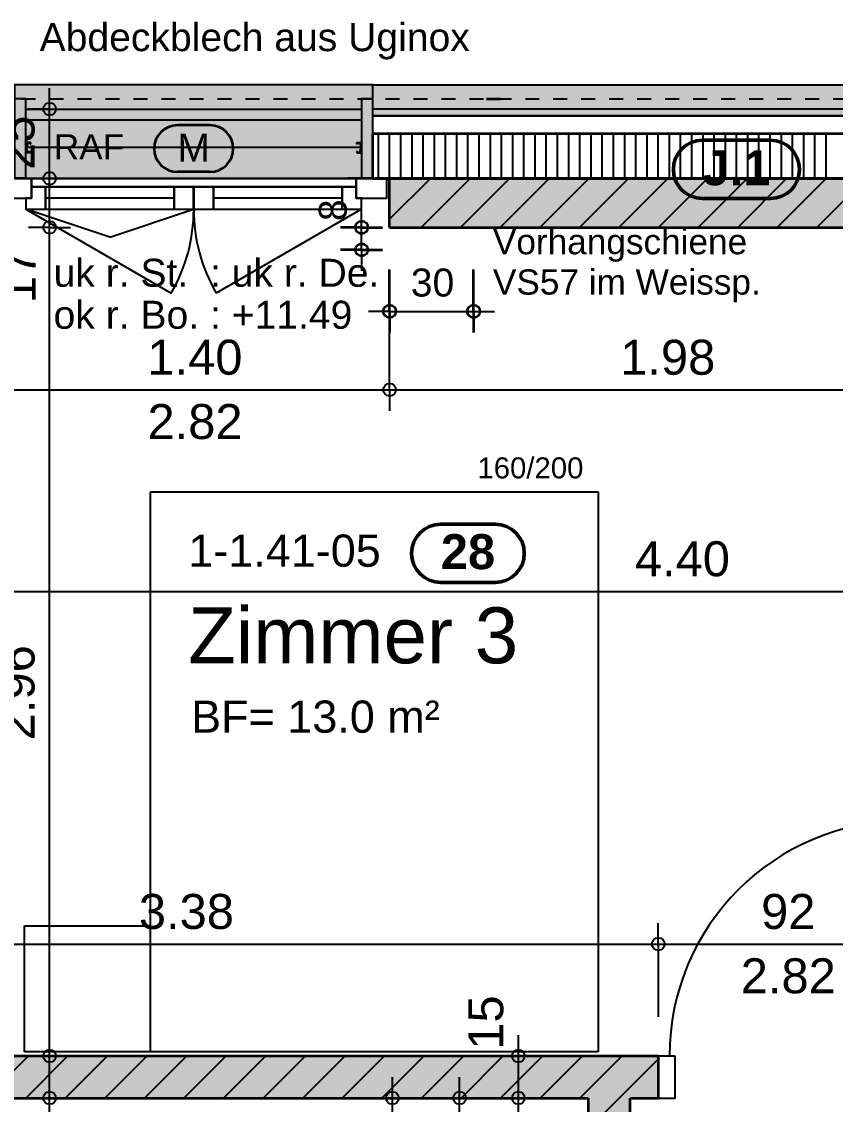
# Model space of a CAD drawing. Header units: centimetres. Extents: x 0.3 to 84.3, y 0.3 to 59.7.
# Drawn here: x 34.22 to 40.04, y 40.55 to 48.28 of the extents above; entities that cross this region are included whole.
import ezdxf

# ---------------------------------------------------------------- set-up
doc = ezdxf.new("R2010")
doc.units = ezdxf.units.CM
for name, pattern in [('AUSGEZOGEN', [0]), ('LINIE_17', [0.05, 0, -0.05]), ('PHANTOM', [63.5, 31.75, -6.35, 6.35, -6.35, 6.35, -6.35]), ('PUNKT', [6.35, 0, -6.35]), ('VERDECKT', [9.525, 6.35, -3.175])]:
    doc.linetypes.add(name, pattern=pattern)
for name, color, linetype, lineweight in [('Allgemein', 7, 'AUSGEZOGEN', 35), ('Daemmung', 7, 'AUSGEZOGEN', 35), ('Fenster', 7, 'AUSGEZOGEN', 35), ('Fuellflaeche tragende Wände MW', 7, 'AUSGEZOGEN', 25), ('Holz Fassadenverkleidung', 7, 'AUSGEZOGEN', 35), ('Holzgelaender', 7, 'AUSGEZOGEN', 50), ('Konstruktion oben', 7, 'VERDECKT', 25), ('Oeffnungsrichtung Fenster', 7, 'AUSGEZOGEN', 25), ('Raumbezeichnung', 7, 'AUSGEZOGEN', 35), ('Rolladen', 7, 'AUSGEZOGEN', 25), ('Spengler', 7, 'AUSGEZOGEN', 35), ('Text Koten', 7, 'AUSGEZOGEN', 50), ('Text Werkplan Ausfuehrung', 7, 'AUSGEZOGEN', 50), ('Tuerzarge', 7, 'AUSGEZOGEN', 25), ('Unterkonstruktion', 7, 'AUSGEZOGEN', 35), ('Vermassung Decke', 180, 'VERDECKT', 50), ('Vorhangbrett', 7, 'AUSGEZOGEN', 25), ('Wand Mauerwerk tragend', 7, 'AUSGEZOGEN', 35), ('Werkplan- Ausfuehrungsmasse', 7, 'AUSGEZOGEN', 25)]:
    doc.layers.add(name, color=color, linetype=linetype, lineweight=lineweight)
for name, color, linetype, lineweight, true_color in [('Elektro Text', 7, 'AUSGEZOGEN', 35, 0x656565), ('Moebel', 7, 'AUSGEZOGEN', 25, 0xababab), ('Sanitaer Vermassung', 7, 'AUSGEZOGEN', 35, 0x656565)]:
    doc.layers.add(name, color=color, linetype=linetype, lineweight=lineweight, true_color=true_color)
doc.styles.add('ARIAL', font='ARIAL.TTF')

msp = doc.modelspace()

# ---------------------------------------------------------------- hatches: boundary and pattern name
at = {"layer": 'Allgemein', "linetype": 'AUSGEZOGEN', "lineweight": 25}
for points in [[(34.17, 47.484), (34.17, 47.164), (34.25, 47.164), (34.25, 47.484), (34.25, 47.564), (34.25, 47.612), (34.25, 47.66), (34.25, 47.732), (34.17, 47.732), (34.17, 47.66), (34.17, 47.612), (34.17, 47.564)], [(36.65, 47.484), (36.65, 47.164), (36.73, 47.164), (36.73, 47.484), (36.73, 47.564), (36.73, 47.612), (36.73, 47.66), (36.73, 47.732), (36.65, 47.732), (36.65, 47.66), (36.65, 47.612), (36.65, 47.564)]]:
    msp.add_hatch(color=32, dxfattribs=at).paths.add_polyline_path(points)
h = msp.add_hatch(color=32, dxfattribs=at)
h.paths.add_polyline_path([(57.01, 47.612), (63.216, 47.612), (63.216, 47.66), (57.01, 47.66)])
h.paths.add_polyline_path([(36.73, 47.612), (41.45, 47.612), (41.45, 47.66), (36.73, 47.66)])
h.paths.add_polyline_path([(44.01, 47.612), (48.73, 47.612), (48.73, 47.66), (44.01, 47.66)])
h.paths.add_polyline_path([(51.29, 47.612), (54.45, 47.612), (54.45, 47.66), (51.29, 47.66)])
h.paths.add_polyline_path([(31.22, 47.612), (34.17, 47.612), (34.17, 47.66), (31.22, 47.66)])
at = {"layer": 'Fuellflaeche tragende Wände MW', "linetype": 'AUSGEZOGEN', "lineweight": 25}
h = msp.add_hatch(color=254, dxfattribs=at)
h.paths.add_polyline_path([(34.05, 47.164), (32.01, 47.164), (32.01, 46.814), (34.05, 46.814)])
h.paths.add_polyline_path([(51.41, 46.814), (54.33, 46.814), (54.33, 47.164), (51.41, 47.164)])
h.paths.add_polyline_path([(57.13, 47.164), (57.13, 46.814), (62.37, 46.814), (62.37, 47.164)])
h.paths.add_polyline_path([(44.13, 47.164), (44.13, 46.814), (48.61, 46.814), (48.61, 47.164)])
h.paths.add_polyline_path([(41.33, 46.814), (41.33, 47.164), (36.85, 47.164), (36.85, 46.814)])
for points in [[(32.01, 40.894), (32.01, 40.594), (38.77, 40.594), (38.77, 40.894)], [(38.27, 40.594), (38.27, 40.354), (38.57, 40.354), (38.57, 40.594)]]:
    msp.add_hatch(color=254, dxfattribs=at).paths.add_polyline_path(points)
at = {"layer": 'Holzgelaender', "linetype": 'AUSGEZOGEN', "lineweight": 25, "true_color": 0xf1f1f1}
msp.add_hatch(color=7, dxfattribs=at).paths.add_polyline_path([(34.25, 47.58), (36.65, 47.58), (36.65, 47.66), (34.25, 47.66)])
at = {"layer": 'Spengler', "linetype": 'AUSGEZOGEN', "lineweight": 25, "true_color": 0xfafafa}
for points in [[(34.17, 47.832), (34.17, 47.732), (34.25, 47.732), (34.25, 47.164), (36.65, 47.164), (36.65, 47.732), (36.73, 47.732), (36.73, 47.832)], [(36.73, 47.832), (36.73, 47.66), (41.45, 47.66), (41.45, 47.832)]]:
    msp.add_hatch(color=7, dxfattribs=at).paths.add_polyline_path(points)

# ---------------------------------------------------------------- linework, layer by layer
at = {"layer": 'Allgemein', "color": 7, "linetype": 'AUSGEZOGEN', "lineweight": 25}
for p, q in [((34.25, 47.732), (34.17, 47.732)), ((34.25, 47.66), (34.25, 47.732)), ((36.73, 47.732), (36.65, 47.732)), ((36.65, 47.732), (36.65, 47.66)), ((36.73, 47.66), (36.73, 47.732)), ((34.25, 47.612), (34.25, 47.66)), ((36.65, 47.66), (36.65, 47.612)), ((41.45, 47.66), (36.73, 47.66)), ((34.25, 47.564), (34.25, 47.612)), ((36.65, 47.612), (36.65, 47.564)), ((36.73, 47.564), (36.73, 47.612)), ((36.73, 47.612), (41.45, 47.612)), ((34.25, 47.484), (34.25, 47.564)), ((36.65, 47.564), (36.65, 47.484)), ((36.73, 47.484), (36.73, 47.564)), ((34.25, 47.164), (34.25, 47.484)), ((36.65, 47.484), (36.65, 47.164)), ((36.73, 47.164), (36.73, 47.484)), ((34.17, 47.164), (34.25, 47.164)), ((36.65, 47.164), (36.73, 47.164))]:
    msp.add_line(p, q, dxfattribs=at)
at = {"layer": 'Daemmung', "color": 7, "linetype": 'AUSGEZOGEN', "lineweight": 35}
for p, q in [((36.73, 47.164), (36.73, 47.484)), ((41.45, 47.484), (36.73, 47.484)), ((36.73, 47.164), (36.85, 47.164)), ((36.85, 47.164), (41.33, 47.164))]:
    msp.add_line(p, q, dxfattribs=at)
at = {"layer": 'Daemmung', "color": 7, "linetype": 'AUSGEZOGEN', "lineweight": 25}
for points in [[(36.77, 47.164), (36.77, 47.164), (36.77, 47.164), (36.77, 47.164), (36.77, 47.164), (36.77, 47.4354), (36.77, 47.4354), (36.77, 47.484), (36.77, 47.484)], [(36.85, 47.164), (36.85, 47.164), (36.85, 47.164), (36.85, 47.164), (36.85, 47.164), (36.85, 47.4339), (36.85, 47.4339), (36.85, 47.484), (36.85, 47.484)], [(36.85, 47.164), (36.85, 47.164), (36.85, 47.164), (36.85, 47.164), (36.85, 47.164), (36.85, 47.4339), (36.85, 47.4339), (36.85, 47.484), (36.85, 47.484)], [(36.93, 47.164), (36.93, 47.164), (36.93, 47.164), (36.93, 47.164), (36.93, 47.164), (36.93, 47.4324), (36.93, 47.4324), (36.93, 47.484), (36.93, 47.484)], [(37.01, 47.164), (37.01, 47.164), (37.01, 47.164), (37.01, 47.164), (37.01, 47.164), (37.01, 47.4309), (37.01, 47.4309), (37.01, 47.484), (37.01, 47.484)], [(37.09, 47.164), (37.09, 47.164), (37.09, 47.164), (37.09, 47.164), (37.09, 47.164), (37.09, 47.4294), (37.09, 47.4294), (37.09, 47.484), (37.09, 47.484)], [(37.17, 47.164), (37.17, 47.164), (37.17, 47.164), (37.17, 47.164), (37.17, 47.164), (37.17, 47.4279), (37.17, 47.4279), (37.17, 47.484), (37.17, 47.484)], [(37.17, 47.164), (37.17, 47.164), (37.17, 47.164), (37.17, 47.164), (37.17, 47.164), (37.17, 47.4279), (37.17, 47.4279), (37.17, 47.484), (37.17, 47.484)], [(37.25, 47.164), (37.25, 47.164), (37.25, 47.164), (37.25, 47.164), (37.25, 47.164), (37.25, 47.4264), (37.25, 47.4264), (37.25, 47.484), (37.25, 47.484)], [(37.33, 47.164), (37.33, 47.164), (37.33, 47.164), (37.33, 47.164), (37.33, 47.164), (37.33, 47.4249), (37.33, 47.4249), (37.33, 47.484), (37.33, 47.484)], [(37.41, 47.164), (37.41, 47.164), (37.41, 47.164), (37.41, 47.164), (37.41, 47.164), (37.41, 47.4234), (37.41, 47.4234), (37.41, 47.484), (37.41, 47.484)], [(37.49, 47.164), (37.49, 47.164), (37.49, 47.164), (37.49, 47.164), (37.49, 47.164), (37.49, 47.4219), (37.49, 47.4219), (37.49, 47.484), (37.49, 47.484)], [(37.49, 47.164), (37.49, 47.164), (37.49, 47.164), (37.49, 47.164), (37.49, 47.164), (37.49, 47.4219), (37.49, 47.4219), (37.49, 47.484), (37.49, 47.484)], [(37.57, 47.164), (37.57, 47.164), (37.57, 47.164), (37.57, 47.164), (37.57, 47.164), (37.57, 47.4204), (37.57, 47.4204), (37.57, 47.484), (37.57, 47.484)], [(37.65, 47.164), (37.65, 47.164), (37.65, 47.164), (37.65, 47.164), (37.65, 47.164), (37.65, 47.419), (37.65, 47.419), (37.65, 47.484), (37.65, 47.484)], [(37.73, 47.164), (37.73, 47.164), (37.73, 47.164), (37.73, 47.164), (37.73, 47.164), (37.73, 47.4175), (37.73, 47.4175), (37.73, 47.484), (37.73, 47.484)], [(37.81, 47.164), (37.81, 47.164), (37.81, 47.164), (37.81, 47.164), (37.81, 47.164), (37.81, 47.416), (37.81, 47.416), (37.81, 47.484), (37.81, 47.484)], [(37.81, 47.164), (37.81, 47.164), (37.81, 47.164), (37.81, 47.164), (37.81, 47.164), (37.81, 47.416), (37.81, 47.416), (37.81, 47.484), (37.81, 47.484)], [(37.89, 47.164), (37.89, 47.164), (37.89, 47.164), (37.89, 47.164), (37.89, 47.164), (37.89, 47.4145), (37.89, 47.4145), (37.89, 47.484), (37.89, 47.484)], [(37.97, 47.164), (37.97, 47.164), (37.97, 47.164), (37.97, 47.164), (37.97, 47.164), (37.97, 47.413), (37.97, 47.413), (37.97, 47.484), (37.97, 47.484)], [(38.05, 47.164), (38.05, 47.164), (38.05, 47.164), (38.05, 47.164), (38.05, 47.164), (38.05, 47.4115), (38.05, 47.4115), (38.05, 47.484), (38.05, 47.484)], [(38.13, 47.164), (38.13, 47.164), (38.13, 47.164), (38.13, 47.164), (38.13, 47.164), (38.13, 47.41), (38.13, 47.41), (38.13, 47.484), (38.13, 47.484)], [(38.13, 47.164), (38.13, 47.164), (38.13, 47.164), (38.13, 47.164), (38.13, 47.164), (38.13, 47.41), (38.13, 47.41), (38.13, 47.484), (38.13, 47.484)], [(38.21, 47.164), (38.21, 47.164), (38.21, 47.164), (38.21, 47.164), (38.21, 47.164), (38.21, 47.4085), (38.21, 47.4085), (38.21, 47.484), (38.21, 47.484)], [(38.29, 47.164), (38.29, 47.164), (38.29, 47.164), (38.29, 47.164), (38.29, 47.164), (38.29, 47.407), (38.29, 47.407), (38.29, 47.484), (38.29, 47.484)], [(38.37, 47.164), (38.37, 47.164), (38.37, 47.164), (38.37, 47.164), (38.37, 47.164), (38.37, 47.4055), (38.37, 47.4055), (38.37, 47.484), (38.37, 47.484)], [(38.45, 47.164), (38.45, 47.164), (38.45, 47.164), (38.45, 47.164), (38.45, 47.164), (38.45, 47.404), (38.45, 47.404), (38.45, 47.484), (38.45, 47.484)], [(38.45, 47.164), (38.45, 47.164), (38.45, 47.164), (38.45, 47.164), (38.45, 47.164), (38.45, 47.404), (38.45, 47.404), (38.45, 47.484), (38.45, 47.484)], [(38.53, 47.164), (38.53, 47.164), (38.53, 47.164), (38.53, 47.164), (38.53, 47.164), (38.53, 47.4025), (38.53, 47.4025), (38.53, 47.484), (38.53, 47.484)], [(38.61, 47.164), (38.61, 47.164), (38.61, 47.164), (38.61, 47.164), (38.61, 47.164), (38.61, 47.401), (38.61, 47.401), (38.61, 47.484), (38.61, 47.484)], [(38.69, 47.164), (38.69, 47.164), (38.69, 47.164), (38.69, 47.164), (38.69, 47.164), (38.69, 47.3995), (38.69, 47.3995), (38.69, 47.484), (38.69, 47.484)], [(38.77, 47.164), (38.77, 47.164), (38.77, 47.164), (38.77, 47.164), (38.77, 47.164), (38.77, 47.398), (38.77, 47.398), (38.77, 47.484), (38.77, 47.484)], [(38.77, 47.164), (38.77, 47.164), (38.77, 47.164), (38.77, 47.164), (38.77, 47.164), (38.77, 47.398), (38.77, 47.398), (38.77, 47.484), (38.77, 47.484)], [(38.85, 47.164), (38.85, 47.164), (38.85, 47.164), (38.85, 47.164), (38.85, 47.164), (38.85, 47.3965), (38.85, 47.3965), (38.85, 47.484), (38.85, 47.484)], [(38.93, 47.164), (38.93, 47.164), (38.93, 47.164), (38.93, 47.164), (38.93, 47.164), (38.93, 47.395), (38.93, 47.395), (38.93, 47.484), (38.93, 47.484)], [(39.01, 47.164), (39.01, 47.164), (39.01, 47.164), (39.01, 47.164), (39.01, 47.164), (39.01, 47.3935), (39.01, 47.3935), (39.01, 47.484), (39.01, 47.484)], [(39.09, 47.164), (39.09, 47.164), (39.09, 47.164), (39.09, 47.164), (39.09, 47.164), (39.09, 47.392), (39.09, 47.392), (39.09, 47.484), (39.09, 47.484)], [(39.09, 47.164), (39.09, 47.164), (39.09, 47.164), (39.09, 47.164), (39.09, 47.164), (39.09, 47.392), (39.09, 47.392), (39.09, 47.484), (39.09, 47.484)], [(39.17, 47.164), (39.17, 47.164), (39.17, 47.164), (39.17, 47.164), (39.17, 47.164), (39.17, 47.3905), (39.17, 47.3905), (39.17, 47.484), (39.17, 47.484)], [(39.25, 47.164), (39.25, 47.164), (39.25, 47.164), (39.25, 47.164), (39.25, 47.164), (39.25, 47.389), (39.25, 47.389), (39.25, 47.484), (39.25, 47.484)], [(39.33, 47.164), (39.33, 47.164), (39.33, 47.164), (39.33, 47.164), (39.33, 47.164), (39.33, 47.3876), (39.33, 47.3876), (39.33, 47.484), (39.33, 47.484)], [(39.41, 47.164), (39.41, 47.164), (39.41, 47.164), (39.41, 47.164), (39.41, 47.164), (39.41, 47.3861), (39.41, 47.3861), (39.41, 47.484), (39.41, 47.484)], [(39.41, 47.164), (39.41, 47.164), (39.41, 47.164), (39.41, 47.164), (39.41, 47.164), (39.41, 47.3861), (39.41, 47.3861), (39.41, 47.484), (39.41, 47.484)], [(39.49, 47.164), (39.49, 47.164), (39.49, 47.164), (39.49, 47.164), (39.49, 47.164), (39.49, 47.3846), (39.49, 47.3846), (39.49, 47.484), (39.49, 47.484)], [(39.57, 47.164), (39.57, 47.164), (39.57, 47.164), (39.57, 47.164), (39.57, 47.164), (39.57, 47.3831), (39.57, 47.3831), (39.57, 47.484), (39.57, 47.484)], [(39.65, 47.164), (39.65, 47.164), (39.65, 47.164), (39.65, 47.164), (39.65, 47.164), (39.65, 47.3816), (39.65, 47.3816), (39.65, 47.484), (39.65, 47.484)], [(39.73, 47.164), (39.73, 47.164), (39.73, 47.164), (39.73, 47.164), (39.73, 47.164), (39.73, 47.3801), (39.73, 47.3801), (39.73, 47.484), (39.73, 47.484)], [(39.73, 47.164), (39.73, 47.164), (39.73, 47.164), (39.73, 47.164), (39.73, 47.164), (39.73, 47.3801), (39.73, 47.3801), (39.73, 47.484), (39.73, 47.484)], [(39.81, 47.164), (39.81, 47.164), (39.81, 47.164), (39.81, 47.164), (39.81, 47.164), (39.81, 47.3786), (39.81, 47.3786), (39.81, 47.484), (39.81, 47.484)], [(39.89, 47.164), (39.89, 47.164), (39.89, 47.164), (39.89, 47.164), (39.89, 47.164), (39.89, 47.3771), (39.89, 47.3771), (39.89, 47.484), (39.89, 47.484)], [(39.97, 47.164), (39.97, 47.164), (39.97, 47.164), (39.97, 47.164), (39.97, 47.164), (39.97, 47.3756), (39.97, 47.3756), (39.97, 47.484), (39.97, 47.484)]]:
    msp.add_lwpolyline(points, dxfattribs=at)
at = {"layer": 'Elektro Text', "color": 40, "linetype": 'AUSGEZOGEN', "lineweight": 35}
for p, q in [((35.5661, 47.544), (35.3333, 47.544)), ((35.5661, 47.2107), (35.3333, 47.2107))]:
    msp.add_line(p, q, dxfattribs=at)
for centre, start, end in [((35.3333, 47.3773), 90, 270), ((35.5661, 47.3773), 270, 90)]:
    msp.add_arc(centre, 0.1667, start, end, dxfattribs=at)
at = {"layer": 'Fenster', "color": 7, "linetype": 'AUSGEZOGEN', "lineweight": 25}
for p, q in [((35.309, 47.024), (34.39, 47.024)), ((36.51, 47.024), (35.591, 47.024))]:
    msp.add_line(p, q, dxfattribs=at)
for points in [[(36.73, 47.164), (36.73, 47.832), (34.17, 47.832), (34.17, 47.164), (36.73, 47.164)], [(34.29, 47.164), (34.07, 47.164), (34.07, 47.024), (34.29, 47.024), (34.29, 47.164)], [(34.29, 47.104), (35.449, 47.104), (35.449, 47.024), (35.451, 47.024), (35.451, 47.104), (36.61, 47.104), (36.61, 47.164), (34.29, 47.164), (34.29, 47.104)], [(36.83, 47.164), (36.61, 47.164), (36.61, 47.024), (36.83, 47.024), (36.83, 47.164)], [(34.39, 47.104), (34.29, 47.104), (34.29, 47.024), (34.25, 47.024), (34.25, 46.944), (34.39, 46.944), (34.39, 47.104)], [(35.309, 47.104), (34.39, 47.104), (34.39, 46.944), (35.309, 46.944), (35.309, 47.104)], [(35.449, 47.024), (35.449, 47.104), (35.309, 47.104), (35.309, 46.944), (35.449, 46.944), (35.449, 47.024)], [(35.591, 47.104), (35.451, 47.104), (35.451, 47.024), (35.451, 46.944), (35.591, 46.944), (35.591, 47.104)], [(36.51, 47.104), (35.591, 47.104), (35.591, 46.944), (36.51, 46.944), (36.51, 47.104)], [(36.65, 47.024), (36.61, 47.024), (36.61, 47.104), (36.51, 47.104), (36.51, 46.944), (36.65, 46.944), (36.65, 47.024)]]:
    msp.add_lwpolyline(points, dxfattribs=at)
at = {"layer": 'Holz Fassadenverkleidung', "color": 7, "linetype": 'LINIE_17', "lineweight": 25}
msp.add_line((31.22, 47.732), (63.288, 47.732), dxfattribs=at)
at = {"layer": 'Holzgelaender', "color": 7, "linetype": 'AUSGEZOGEN', "lineweight": 25}
for p, q in [((34.25, 47.66), (36.65, 47.66)), ((34.25, 47.58), (34.25, 47.66)), ((36.65, 47.66), (36.65, 47.58)), ((36.65, 47.58), (34.25, 47.58))]:
    msp.add_line(p, q, dxfattribs=at)
at = {"layer": 'Konstruktion oben', "color": 7, "linetype": 'PUNKT', "lineweight": 35}
msp.add_line((31.092, 47.732), (63.288, 47.732), dxfattribs=at)
at = {"layer": 'Moebel', "color": 253, "linetype": 'AUSGEZOGEN', "lineweight": 25, "true_color": 0xababab}
for p, q in [((35.14, 44.924), (38.34, 44.924)), ((35.14, 40.924), (35.14, 44.924)), ((38.34, 44.924), (38.34, 40.924)), ((34.24, 40.924), (34.24, 41.824)), ((34.24, 41.824), (35.14, 41.824)), ((35.14, 40.924), (34.24, 40.924)), ((38.34, 40.924), (35.14, 40.924))]:
    msp.add_line(p, q, dxfattribs=at)
at = {"layer": 'Oeffnungsrichtung Fenster', "color": 7, "linetype": 'AUSGEZOGEN', "lineweight": 25}
for p, q in [((34.25, 46.944), (35.2892, 46.344)), ((34.8495, 46.744), (34.25, 46.944)), ((34.8495, 46.744), (35.449, 46.944)), ((36.65, 46.944), (35.6108, 46.344))]:
    msp.add_line(p, q, dxfattribs=at)
for centre, start, end in [((34.25, 46.944), 330, 0), ((36.65, 46.944), 180, 210)]:
    msp.add_arc(centre, 1.2, start, end, dxfattribs=at)
at = {"layer": 'Rolladen', "color": 7, "linetype": 'AUSGEZOGEN', "lineweight": 25}
for p, q in [((34.251, 47.416), (34.251, 47.42)), ((34.285, 47.42), (34.251, 47.42)), ((34.285, 47.408), (34.285, 47.42)), ((36.615, 47.408), (36.615, 47.42)), ((36.615, 47.42), (36.649, 47.42)), ((36.649, 47.416), (36.649, 47.42)), ((34.257, 47.402), (34.25, 47.395)), ((34.25, 47.373), (34.25, 47.395)), ((34.25, 47.379), (34.25, 47.389)), ((34.25, 47.378), (34.25, 47.379)), ((34.257, 47.366), (34.25, 47.373)), ((34.257, 47.416), (34.251, 47.416)), ((34.257, 47.352), (34.251, 47.352)), ((34.251, 47.348), (34.251, 47.352)), ((34.285, 47.348), (34.251, 47.348)), ((34.261, 47.4003), (34.254, 47.3933)), ((34.254, 47.3933), (34.254, 47.3747)), ((34.261, 47.3677), (34.254, 47.3747)), ((34.257, 47.416), (34.257, 47.402)), ((34.257, 47.352), (34.257, 47.366)), ((34.261, 47.416), (34.261, 47.4003)), ((34.281, 47.416), (34.261, 47.416)), ((34.261, 47.352), (34.261, 47.3677)), ((34.281, 47.352), (34.261, 47.352)), ((34.281, 47.416), (34.281, 47.408)), ((34.281, 47.408), (34.285, 47.408)), ((34.281, 47.36), (34.285, 47.36)), ((34.281, 47.352), (34.281, 47.36)), ((34.285, 47.36), (34.285, 47.348)), ((36.619, 47.408), (36.615, 47.408)), ((36.615, 47.36), (36.615, 47.348)), ((36.619, 47.36), (36.615, 47.36)), ((36.615, 47.348), (36.649, 47.348)), ((36.619, 47.416), (36.639, 47.416)), ((36.619, 47.416), (36.619, 47.408)), ((36.619, 47.352), (36.619, 47.36)), ((36.619, 47.352), (36.639, 47.352)), ((36.639, 47.416), (36.639, 47.4003)), ((36.639, 47.4003), (36.646, 47.3933)), ((36.639, 47.3677), (36.646, 47.3747)), ((36.639, 47.352), (36.639, 47.3677)), ((36.643, 47.416), (36.649, 47.416)), ((36.643, 47.416), (36.643, 47.402)), ((36.643, 47.402), (36.65, 47.395)), ((36.643, 47.366), (36.65, 47.373)), ((36.643, 47.352), (36.643, 47.366)), ((36.643, 47.352), (36.649, 47.352)), ((36.646, 47.3933), (36.646, 47.3747)), ((36.649, 47.348), (36.649, 47.352)), ((36.65, 47.373), (36.65, 47.395)), ((36.65, 47.379), (36.65, 47.389)), ((36.65, 47.378), (36.65, 47.379))]:
    msp.add_line(p, q, dxfattribs=at)
at = {"layer": 'Rolladen', "color": 7, "linetype": 'PHANTOM', "lineweight": 25}
msp.add_line((36.65, 47.384), (34.25, 47.384), dxfattribs=at)
at = {"layer": 'Sanitaer Vermassung', "color": 240, "linetype": 'AUSGEZOGEN', "lineweight": 25}
for p, q in [((36.87, 40.594), (36.87, 40.744)), ((36.87, 40.594), (36.72, 40.594)), ((36.87, 40.594), (37.02, 40.594)), ((36.87, 40.594), (36.87, 40.594)), ((36.87, 37.534), (36.87, 40.594))]:
    msp.add_line(p, q, dxfattribs=at)
msp.add_circle((36.87, 40.594), 0.045, dxfattribs=at)
at = {"layer": 'Spengler', "color": 7, "linetype": 'AUSGEZOGEN', "lineweight": 25}
msp.add_line((36.73, 47.832), (41.45, 47.832), dxfattribs=at)
at = {"layer": 'Text Werkplan Ausfuehrung', "color": 92, "linetype": 'AUSGEZOGEN', "lineweight": 50, "true_color": 0x00b300}
for p, q in [((39.5718, 47.437), (39.0862, 47.437)), ((39.5718, 47.0203), (39.0862, 47.0203))]:
    msp.add_line(p, q, dxfattribs=at)
at = {"layer": 'Text Werkplan Ausfuehrung', "color": 240, "linetype": 'AUSGEZOGEN', "lineweight": 50}
for p, q in [((37.6042, 44.694), (37.2157, 44.694)), ((37.6042, 44.2773), (37.2157, 44.2773))]:
    msp.add_line(p, q, dxfattribs=at)
at = {"layer": 'Text Werkplan Ausfuehrung', "color": 92, "linetype": 'AUSGEZOGEN', "lineweight": 50, "true_color": 0x00b300}
for centre, start, end in [((39.0862, 47.2287), 90, 270), ((39.5718, 47.2287), 270, 90)]:
    msp.add_arc(centre, 0.2083, start, end, dxfattribs=at)
at = {"layer": 'Text Werkplan Ausfuehrung', "color": 240, "linetype": 'AUSGEZOGEN', "lineweight": 50}
for centre, start, end in [((37.2157, 44.4856), 90, 270), ((37.6042, 44.4856), 270, 90)]:
    msp.add_arc(centre, 0.2083, start, end, dxfattribs=at)
at = {"layer": 'Tuerzarge', "color": 7, "linetype": 'AUSGEZOGEN', "lineweight": 25}
msp.add_lwpolyline([(38.89, 40.894), (38.77, 40.894), (38.77, 40.594), (38.89, 40.594), (38.89, 40.894)], dxfattribs=at)
msp.add_arc((40.53, 40.894), 1.68, 90, 180, dxfattribs=at)
at = {"layer": 'Unterkonstruktion', "color": 7, "linetype": 'AUSGEZOGEN', "lineweight": 25}
for p, q in [((36.73, 47.564), (36.73, 47.612)), ((41.45, 47.612), (36.73, 47.612)), ((36.73, 47.484), (36.73, 47.564)), ((36.73, 47.484), (41.45, 47.484))]:
    msp.add_line(p, q, dxfattribs=at)
at = {"layer": 'Vermassung Decke', "color": 92, "linetype": 'AUSGEZOGEN', "lineweight": 25, "true_color": 0x00c600}
for p, q in [((37.35, 40.594), (37.35, 40.744)), ((37.35, 40.594), (37.2, 40.594)), ((37.35, 40.594), (37.5, 40.594)), ((37.35, 40.594), (37.35, 40.594)), ((37.35, 38.524), (37.35, 40.594))]:
    msp.add_line(p, q, dxfattribs=at)
msp.add_circle((37.35, 40.594), 0.045, dxfattribs=at)
at = {"layer": 'Vorhangbrett', "color": 191, "linetype": 'AUSGEZOGEN', "lineweight": 25, "true_color": 0xbe96ea}
for p, q in [((36.65, 46.814), (36.65, 46.964)), ((36.65, 46.654), (36.65, 46.814)), ((36.65, 46.654), (36.65, 46.504)), ((36.85, 46.214), (36.7, 46.214)), ((36.85, 46.214), (37.45, 46.214)), ((37.45, 46.214), (37.6, 46.214))]:
    msp.add_line(p, q, dxfattribs=at)
at = {"layer": 'Vorhangbrett', "color": 191, "linetype": 'AUSGEZOGEN', "lineweight": 35, "true_color": 0xbe96ea}
for p, q in [((36.65, 46.814), (36.5, 46.814)), ((36.65, 46.814), (36.8, 46.814)), ((36.65, 46.654), (36.5, 46.654)), ((36.65, 46.654), (36.8, 46.654)), ((36.85, 46.214), (36.85, 46.514)), ((37.45, 46.214), (37.45, 46.514)), ((36.85, 46.214), (36.85, 46.364)), ((37.45, 46.214), (37.45, 46.364)), ((36.85, 46.214), (36.85, 46.064)), ((37.45, 46.214), (37.45, 46.064))]:
    msp.add_line(p, q, dxfattribs=at)
at = {"layer": 'Vorhangbrett', "color": 191, "linetype": 'PUNKT', "lineweight": 25, "true_color": 0xbe96ea}
msp.add_line((33.45, 46.654), (37.45, 46.654), dxfattribs=at)
at = {"layer": 'Vorhangbrett', "color": 191, "linetype": 'AUSGEZOGEN', "lineweight": 35, "true_color": 0xbe96ea}
for centre in [(36.65, 46.814), (36.65, 46.654), (36.85, 46.214), (37.45, 46.214)]:
    msp.add_circle(centre, 0.045, dxfattribs=at)
at = {"layer": 'Wand Mauerwerk tragend', "color": 180, "linetype": 'PUNKT', "lineweight": 35}
for p, q in [((34.25, 47.164), (34.17, 47.164)), ((36.65, 47.164), (34.25, 47.164)), ((36.73, 47.164), (36.65, 47.164)), ((36.85, 47.164), (36.73, 47.164)), ((36.85, 47.024), (36.85, 47.164)), ((34.05, 47.024), (36.85, 47.024))]:
    msp.add_line(p, q, dxfattribs=at)
at = {"layer": 'Wand Mauerwerk tragend', "color": 7, "linetype": 'AUSGEZOGEN', "lineweight": 35}
for p, q in [((36.85, 47.024), (36.85, 47.164)), ((41.33, 47.164), (36.85, 47.164)), ((36.85, 46.814), (36.85, 47.024)), ((36.85, 46.814), (40.81, 46.814)), ((38.77, 40.894), (32.01, 40.894)), ((38.77, 40.894), (38.77, 40.594)), ((32.01, 40.594), (38.27, 40.594)), ((38.27, 40.594), (38.27, 40.354)), ((38.57, 40.354), (38.57, 40.594)), ((38.57, 40.594), (38.77, 40.594))]:
    msp.add_line(p, q, dxfattribs=at)
at = {"layer": 'Wand Mauerwerk tragend', "color": 7, "linetype": 'AUSGEZOGEN', "lineweight": 25}
for p, q in [((36.85, 47.1549), (36.8591, 47.164)), ((36.85, 46.872), (37.142, 47.164)), ((33.9661, 40.594), (34.2661, 40.894)), ((34.2489, 40.594), (34.5489, 40.894)), ((34.5318, 40.594), (34.8318, 40.894)), ((34.8146, 40.594), (35.1146, 40.894)), ((35.0975, 40.594), (35.3975, 40.894)), ((35.3803, 40.594), (35.6803, 40.894)), ((35.6631, 40.594), (35.9631, 40.894)), ((35.946, 40.594), (36.246, 40.894)), ((36.2288, 40.594), (36.5288, 40.894)), ((36.5117, 40.594), (36.8117, 40.894)), ((36.7945, 40.594), (37.0945, 40.894)), ((37.0774, 40.594), (37.3774, 40.894)), ((37.3602, 40.594), (37.6602, 40.894)), ((37.643, 40.594), (37.943, 40.894)), ((37.9259, 40.594), (38.2259, 40.894)), ((38.2087, 40.594), (38.5087, 40.894)), ((38.4916, 40.594), (38.77, 40.8724)), ((38.27, 40.3724), (38.4916, 40.594))]:
    msp.add_line(p, q, dxfattribs=at)
for points in [[(37.0748, 46.814), (37.0748, 46.814), (37.0748, 46.814), (37.0748, 46.814), (37.4248, 47.164)], [(37.3577, 46.814), (37.3577, 46.814), (37.3577, 46.814), (37.3577, 46.814), (37.7077, 47.164)], [(37.6405, 46.814), (37.6405, 46.814), (37.6405, 46.814), (37.6405, 46.814), (37.9905, 47.164)], [(37.9233, 46.814), (37.9233, 46.814), (37.9233, 46.814), (37.9233, 46.814), (38.2733, 47.164)], [(38.2062, 46.814), (38.2062, 46.814), (38.2062, 46.814), (38.2062, 46.814), (38.5562, 47.164)], [(38.489, 46.814), (38.489, 46.814), (38.489, 46.814), (38.489, 46.814), (38.839, 47.164)], [(38.7719, 46.814), (38.7719, 46.814), (38.7719, 46.814), (38.7719, 46.814), (39.1219, 47.164)], [(39.0547, 46.814), (39.0547, 46.814), (39.0547, 46.814), (39.0547, 46.814), (39.4047, 47.164)], [(39.3376, 46.814), (39.3376, 46.814), (39.3376, 46.814), (39.3376, 46.814), (39.6876, 47.164)], [(39.6204, 46.814), (39.6204, 46.814), (39.6204, 46.814), (39.6204, 46.814), (39.9704, 47.164)], [(39.9032, 46.814), (39.9032, 46.814), (39.9032, 46.814), (39.9032, 46.814), (40.2532, 47.164)]]:
    msp.add_lwpolyline(points, dxfattribs=at)
at = {"layer": 'Werkplan- Ausfuehrungsmasse', "color": 7, "linetype": 'AUSGEZOGEN', "lineweight": 25}
for p, q in [((34.42, 47.66), (34.42, 47.81)), ((34.42, 47.66), (34.27, 47.66)), ((34.42, 47.66), (34.57, 47.66)), ((34.42, 47.66), (34.42, 47.66)), ((34.42, 47.164), (34.42, 47.66)), ((34.42, 47.164), (34.27, 47.164)), ((34.42, 47.164), (34.57, 47.164)), ((34.42, 47.164), (34.42, 47.164)), ((34.42, 46.814), (34.42, 47.164)), ((34.42, 46.814), (34.27, 46.814)), ((34.42, 46.814), (34.57, 46.814)), ((34.42, 46.814), (34.42, 46.814)), ((34.42, 40.894), (34.42, 46.814)), ((36.85, 45.654), (36.85, 45.804)), ((36.85, 45.654), (36.85, 45.504)), ((36.85, 45.654), (40.81, 45.654)), ((32.01, 44.214), (40.81, 44.214)), ((38.77, 41.694), (38.77, 41.844)), ((38.77, 41.694), (38.77, 41.544)), ((38.77, 41.694), (40.61, 41.694)), ((37.77, 40.894), (37.77, 41.044)), ((34.42, 40.894), (34.27, 40.894)), ((34.42, 40.894), (34.57, 40.894)), ((34.42, 40.894), (34.42, 40.894)), ((34.42, 40.594), (34.42, 40.894)), ((37.77, 40.894), (37.62, 40.894)), ((37.77, 40.894), (37.92, 40.894)), ((37.77, 40.894), (37.77, 40.894)), ((37.77, 40.594), (37.77, 40.894)), ((34.42, 40.594), (34.27, 40.594)), ((34.42, 40.594), (34.57, 40.594)), ((34.42, 40.594), (34.42, 40.594)), ((34.42, 36.894), (34.42, 40.594)), ((37.77, 40.594), (37.62, 40.594)), ((37.77, 40.594), (37.92, 40.594)), ((37.77, 40.594), (37.77, 40.594)), ((37.77, 40.354), (37.77, 40.594))]:
    msp.add_line(p, q, dxfattribs=at)
for points in [[(36.85, 45.654), (36.85, 45.7154), (36.85, 45.7154), (36.85, 45.7165), (36.85, 45.7165), (36.85, 45.7165), (36.85, 45.7165), (36.85, 45.7165), (36.85, 45.7165), (36.85, 45.7165), (36.85, 45.7165), (36.85, 45.7165), (36.85, 45.7165), (36.85, 45.7165), (36.85, 45.7165), (36.85, 45.7165), (36.85, 45.7165), (36.85, 45.7165), (36.85, 45.7165), (36.85, 45.7165), (36.85, 45.7165), (36.85, 45.7165), (36.85, 45.7165), (36.85, 45.7165), (36.85, 45.7165), (36.85, 45.7165), (36.85, 45.7165), (36.85, 45.7165), (36.85, 45.7165), (36.85, 45.7165), (36.85, 45.7165), (36.85, 45.7165), (36.85, 45.7165), (36.85, 45.7194), (36.85, 45.7194), (36.85, 46.414)], [(34.05, 45.654), (34.2737, 45.654), (34.2737, 45.654), (35.3626, 45.654), (35.3626, 45.654), (36.85, 45.654)], [(32.01, 41.694), (32.8732, 41.694), (32.8732, 41.694), (34.5165, 41.694), (34.5165, 41.694), (38.77, 41.694)], [(38.77, 41.694), (38.77, 41.5544), (38.77, 41.5544), (38.77, 41.3298), (38.77, 41.3298), (38.77, 41.174)]]:
    msp.add_lwpolyline(points, dxfattribs=at)
for centre in [(34.42, 47.66), (34.42, 47.164), (34.42, 46.814), (36.85, 45.654), (38.77, 41.694), (34.42, 40.894), (37.77, 40.894), (34.42, 40.594), (37.77, 40.594)]:
    msp.add_circle(centre, 0.045, dxfattribs=at)

# ---------------------------------------------------------------- texts
at = {"layer": 'Elektro Text', "color": 40, "linetype": 'AUSGEZOGEN', "lineweight": 35, "insert": (35.3333, 47.284), "char_height": 0.2, "width": 0.1, "attachment_point": 7, "style": 'ARIAL'}
msp.add_mtext('M', dxfattribs=at)
at = {"layer": 'Moebel', "color": 253, "linetype": 'AUSGEZOGEN', "lineweight": 25, "true_color": 0xababab, "insert": (37.4775, 45.019), "char_height": 0.15, "width": 0.075, "attachment_point": 7, "style": 'ARIAL'}
msp.add_mtext('160/200', dxfattribs=at)
at = {"layer": 'Raumbezeichnung', "color": 7, "linetype": 'AUSGEZOGEN', "lineweight": 50, "char_height": 0.23, "width": 0.115, "attachment_point": 7, "style": 'ARIAL'}
for s, insert in [('1-1.41-05', (35.4115, 44.3866)), ('BF=\\~13.0\\~m²', (35.4315, 43.2007))]:
    msp.add_mtext(s, dxfattribs=dict(at, insert=insert))
at = {"layer": 'Raumbezeichnung', "color": 7, "linetype": 'AUSGEZOGEN', "lineweight": 35, "insert": (35.41, 43.694), "char_height": 0.4, "width": 0.2, "attachment_point": 7, "style": 'ARIAL'}
msp.add_mtext('Zimmer\\~3', dxfattribs=at)
at = {"layer": 'Text Koten', "color": 7, "linetype": 'AUSGEZOGEN', "lineweight": 35, "char_height": 0.2, "width": 0.1, "attachment_point": 7, "style": 'ARIAL'}
for s, insert in [('uk\\~r.\\~St.\\~\\~:\\~uk\\~r.\\~De.', (34.4483, 46.3873)), ('ok\\~r.\\~Bo.\\~:\\~+11.49', (34.4483, 46.0873))]:
    msp.add_mtext(s, dxfattribs=dict(at, insert=insert))
at = {"layer": 'Text Werkplan Ausfuehrung', "color": 7, "linetype": 'AUSGEZOGEN', "lineweight": 35, "attachment_point": 7, "style": 'ARIAL'}
for s, insert, char_height, width in [('Abdeckblech\\~aus\\~Uginox', (34.3483, 48.0133), 0.2, 0.1), ('RAF', (34.45, 47.3), 0.18, 0.09)]:
    msp.add_mtext(s, dxfattribs=dict(at, insert=insert, char_height=char_height, width=width))
at = {"layer": 'Text Werkplan Ausfuehrung', "color": 92, "linetype": 'AUSGEZOGEN', "lineweight": 50, "true_color": 0x00b300, "insert": (39.0862, 47.112), "char_height": 0.25, "width": 0.125, "attachment_point": 7, "style": 'ARIAL'}
msp.add_mtext('\\fArial|i0|b1|c0|p0;J.1', dxfattribs=at)
at = {"layer": 'Text Werkplan Ausfuehrung', "color": 240, "linetype": 'AUSGEZOGEN', "lineweight": 50, "insert": (37.2157, 44.369), "char_height": 0.25, "width": 0.125, "attachment_point": 7, "style": 'ARIAL'}
msp.add_mtext('\\fArial|i0|b1|c0|p0;28', dxfattribs=at)
at = {"layer": 'Vorhangbrett', "color": 191, "linetype": 'AUSGEZOGEN', "lineweight": 35, "true_color": 0xbe96ea, "insert": (36.5466, 46.859), "char_height": 0.2, "width": 0.1, "attachment_point": 7, "rotation": 90, "style": 'ARIAL'}
msp.add_mtext('8', dxfattribs=at)
at = {"layer": 'Vorhangbrett', "color": 191, "linetype": 'AUSGEZOGEN', "lineweight": 35, "true_color": 0xbe96ea, "attachment_point": 7, "style": 'ARIAL'}
for s, insert, char_height, width in [('Vorhangschiene', (37.5883, 46.568), 0.18, 0.09), ('30', (37.0013, 46.3175), 0.2, 0.1), ('VS57\\~im\\~Weissp.', (37.5883, 46.28), 0.18, 0.09)]:
    msp.add_mtext(s, dxfattribs=dict(at, insert=insert, char_height=char_height, width=width))
at = {"layer": 'Werkplan- Ausfuehrungsmasse', "color": 7, "linetype": 'AUSGEZOGEN', "lineweight": 50, "char_height": 0.25, "width": 0.125, "attachment_point": 7, "rotation": 90, "style": 'ARIAL'}
for s, insert in [('25', (34.3157, 47.2248)), ('17', (34.32, 46.2724)), ('2.96', (34.3157, 43.1497)), ('15', (37.6657, 40.939))]:
    msp.add_mtext(s, dxfattribs=dict(at, insert=insert))
at = {"layer": 'Werkplan- Ausfuehrungsmasse', "color": 7, "linetype": 'AUSGEZOGEN', "lineweight": 50, "char_height": 0.25, "width": 0.125, "attachment_point": 7, "style": 'ARIAL'}
for s, insert in [('1.40', (35.1185, 45.7583)), ('1.98', (38.4978, 45.7583)), ('2.82', (35.1193, 45.2987)), ('4.40', (38.6028, 44.3183)), ('3.38', (35.0578, 41.7984)), ('92', (39.505, 41.7983)), ('2.82', (39.3593, 41.3387))]:
    msp.add_mtext(s, dxfattribs=dict(at, insert=insert))

doc.saveas('drawing.dxf')
